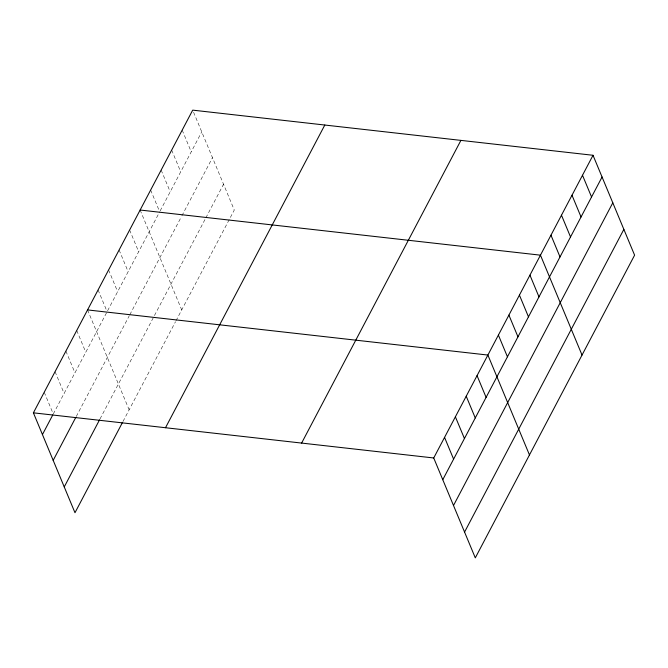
<?xml version="1.0" encoding="UTF-8"?>
<svg xmlns="http://www.w3.org/2000/svg" width="668" height="668" viewBox="0 0 668 668"><rect width="100%" height="100%" fill="white"/><g stroke="black" fill="none" stroke-linecap="round" stroke-linejoin="round"><path stroke-width="0.5" stroke-dasharray="3.34 2.5" d="M53.281 413.985L107.122 311.672M107.598 310.762L159.694 211.781M160.17 210.871L201.744 131.872M76.261 416.506L129.325 315.672M129.801 314.762L180.936 217.593M181.896 215.781L212.482 157.665M100.033 418.919L205.385 218.745M205.861 217.835L223.546 184.234M123.021 421.441L175.5 321.726M175.976 320.815L234.276 210.028L192.701 110.136M182.189 130.118L191.232 151.845M171.676 150.1L180.719 171.826M161.155 170.073L170.206 191.808M150.642 190.054L159.293 210.837M140.13 210.028L181.713 309.919M129.617 230.009L138.66 251.736M119.104 249.982L128.147 271.717M108.592 269.964L117.635 291.691M98.079 289.937L106.73 310.729M87.558 309.919L129.141 409.81M76.728 330.501L85.771 352.236M65.898 351.084L74.941 372.819M55.068 371.667L64.111 393.402M44.23 392.25L52.889 413.041"/><path stroke-width="1" d="M122.545 422.335L74.983 512.723L33.4 412.832L192.701 110.136L593.017 155.277L634.6 255.168L475.299 557.864L433.724 457.972L593.017 155.277M42.443 434.567L52.805 414.878M53.181 460.361L75.785 417.4M64.245 486.93L99.565 419.813M165.505 427.729L324.807 125.033M301.619 443.076L460.912 140.38M442.767 479.707L602.068 177.012M453.505 505.492L612.806 202.796M464.561 532.07L623.862 229.374M140.13 210.028L540.454 255.168L582.028 355.05M87.558 309.919L487.882 355.059L529.465 454.941M33.4 412.832L433.724 457.972M582.504 175.258L591.556 196.985M571.992 195.231L581.043 216.966M561.479 215.213L570.522 236.94M550.966 235.186L560.009 256.921M529.941 275.149L538.984 296.876M519.428 295.122L528.471 316.857M508.907 315.104L517.959 336.831M498.395 335.077L507.446 356.812M477.052 375.641L486.095 397.368M466.222 396.224L475.265 417.951M455.384 416.807L464.435 438.534M444.554 437.39L453.597 459.125"/></g></svg>
